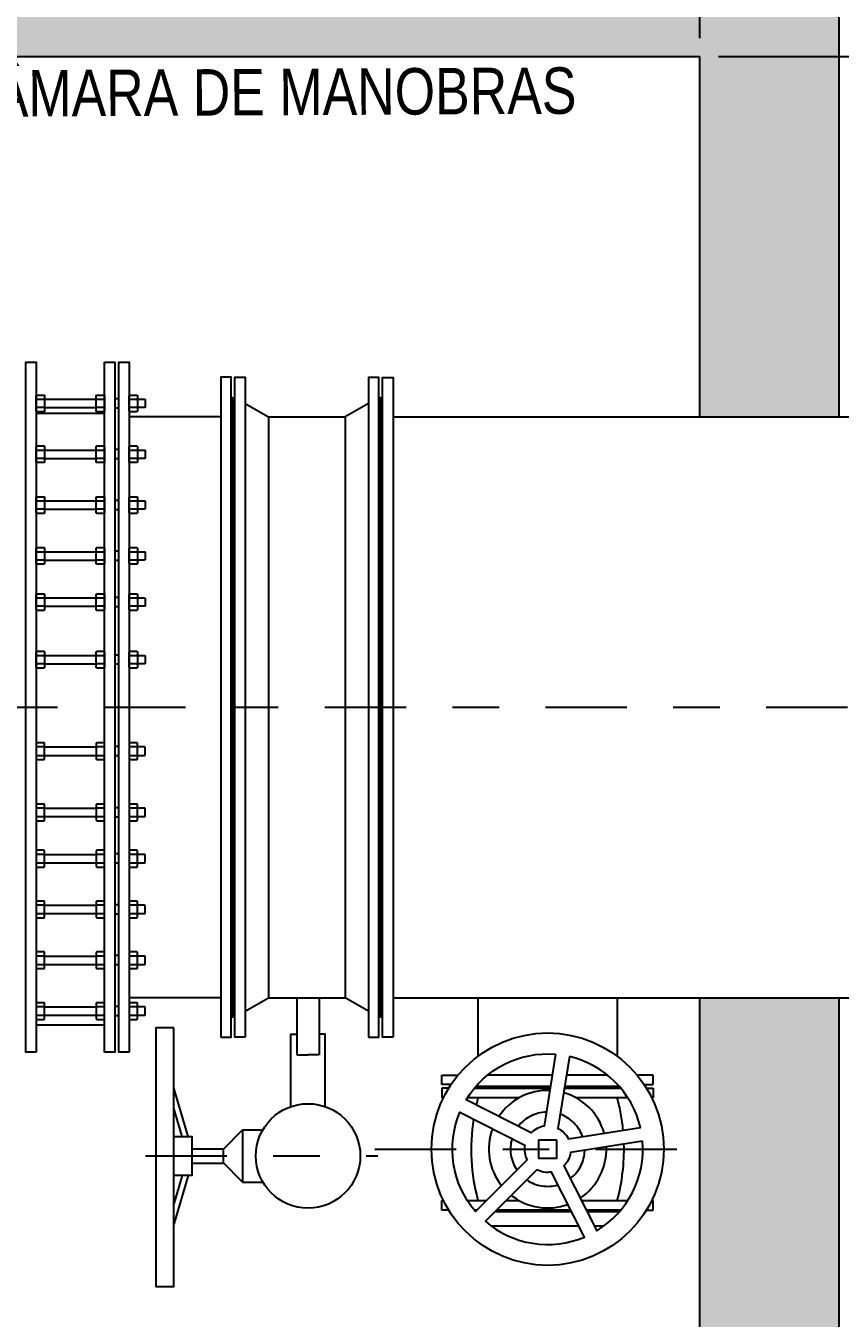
# Model space of a CAD drawing. Header units: feet. Extents: x 0 to 285175, y 0 to 9111378.
# Drawn here: x 285109.217 to 285110.969, y 9111372.315 to 9111375.096 of the extents above; entities that cross this region are included whole.
import ezdxf

# ---------------------------------------------------------------- set-up
doc = ezdxf.new("R2010")
doc.units = ezdxf.units.FT
doc.header["$MEASUREMENT"] = 0
doc.linetypes.add('DASHDOT', pattern=[1, 0.5, -0.25, 0, -0.25])
doc.linetypes.add('HIDDEN', pattern=[0.375, 0.25, -0.125])
doc.layers.get('0').update_dxf_attribs({"linetype": 'CONTINUOUS'})
doc.layers.get('DEFPOINTS').update_dxf_attribs({"linetype": 'CONTINUOUS'})
for name, color, linetype in [('01', 1, 'CONTINUOUS'), ('01PROJ', 1, 'HIDDEN'), ('02', 7, 'CONTINUOUS'), ('EIXO', 1, 'DASHDOT'), ('FLANGES', 7, 'CONTINUOUS'), ('H-SA-DIM', 1, 'CONTINUOUS'), ('H-SA-ESTRUTURA (CORTE)', 5, 'CONTINUOUS'), ('H-SA-HTC CONCRETO', 253, 'CONTINUOUS'), ('H-SA-TEXTO', 2, 'CONTINUOUS'), ('Top View-Ferro Fundido - JGS - K7(Esgoto)', 7, 'CONTINUOUS')]:
    doc.layers.add(name, color=color, linetype=linetype)
doc.styles.add('EGC_Arial_2.0mm', font='arial.ttf', dxfattribs={"width": 0.8, "height": 2})
doc.styles.get("Standard").update_dxf_attribs({"font": 'arial.ttf'})
doc.dimstyles.new('Copy of EGC_2.0mm', dxfattribs={"dimtxt": 0.1, "dimasz": 0.04, "dimexe": 0.04, "dimexo": 0.04, "dimgap": 0.04, "dimtad": 1, "dimzin": 1, "dimdsep": 46, "dimtxsty": 'Standard', "dimblk": 'ARCHTICK', "dimcen": 0, "dimclrd": 1, "dimclre": 1, "dimclrt": 2, "dimazin": 0, "dimtfac": 1, "dimtix": 1, "dimtmove": 1, "dimatfit": 3, "dimldrblk": 'NONE', "dimfxl": 0.002, "dimtolj": 1, "dimtzin": 0, "dimlwd": -1, "dimarcsym": 0})

# ---------------------------------------------------------------- blocks, each defined once
blk = doc.blocks.new('_ArchTick')
at = {"color": 0, "linetype": 'ByBlock', "const_width": 0.15}
blk.add_lwpolyline([(-0.5, -0.5), (0.5, 0.5)], dxfattribs=at)
blk = doc.blocks.new('*D1181')
at = {"layer": 'DEFPOINTS', "color": 0, "transparency": 16777216}
for p in [(285110.6676, 9111376.5607), (285108.6676, 9111375.0293), (285110.6676, 9111375.0292)]:
    blk.add_point(p, dxfattribs=at)
at = {"layer": 'H-SA-DIM', "color": 1, "lineweight": -2, "transparency": 16777216}
for p, q in [((285108.6676, 9111375.0693), (285108.6676, 9111376.6007)), ((285110.6676, 9111375.0692), (285110.6676, 9111376.6007))]:
    blk.add_line(p, q, dxfattribs=at)
at = {"layer": 'H-SA-DIM', "color": 1, "transparency": 16777216}
blk.add_line((285108.6676, 9111376.5607), (285110.6676, 9111376.5607), dxfattribs=at)
at = {"layer": 'H-SA-DIM', "color": 1, "transparency": 16777216, "xscale": 0.04, "yscale": 0.04, "zscale": 0.04, "rotation": 180}
blk.add_blockref('_ArchTick', (285108.6676, 9111376.5607), dxfattribs=at)
at = {"layer": 'H-SA-DIM', "color": 1, "transparency": 16777216, "xscale": 0.04, "yscale": 0.04, "zscale": 0.04}
blk.add_blockref('_ArchTick', (285110.6676, 9111376.5607), dxfattribs=at)
at = {"layer": 'H-SA-DIM', "color": 2, "transparency": 16777216, "insert": (285109.6676, 9111376.6518), "char_height": 0.1, "attachment_point": 5}
blk.add_mtext('\\A1;2.00', dxfattribs=at)
blk = doc.blocks.new('_None')
blk = doc.blocks.new('*D1182')
at = {"layer": 'DEFPOINTS', "color": 0, "transparency": 16777216}
for p in [(285110.6676, 9111375.0293), (285111.4806, 9111373.6293), (285112.1152, 9111373.6293)]:
    blk.add_point(p, dxfattribs=at)
at = {"layer": 'H-SA-DIM', "color": 1, "lineweight": -2, "transparency": 16777216}
for p, q in [((285110.7076, 9111375.0293), (285112.1552, 9111375.0293)), ((285111.5206, 9111373.6293), (285112.1552, 9111373.6293))]:
    blk.add_line(p, q, dxfattribs=at)
at = {"layer": 'H-SA-DIM', "color": 1, "transparency": 16777216}
blk.add_line((285112.1152, 9111375.0293), (285112.1152, 9111373.6293), dxfattribs=at)
at = {"layer": 'H-SA-DIM', "color": 1, "transparency": 16777216, "xscale": 0.04, "yscale": 0.04, "zscale": 0.04}
for p, rotation in [((285112.1152, 9111375.0293), 90), ((285112.1152, 9111373.6293), 270)]:
    blk.add_blockref('_ArchTick', p, dxfattribs=dict(at, rotation=rotation))
at = {"layer": 'H-SA-DIM', "color": 2, "transparency": 16777216, "insert": (285112.0241, 9111374.4543), "char_height": 0.1, "attachment_point": 5, "rotation": 90}
blk.add_mtext('\\A1;1.40', dxfattribs=at)
blk = doc.blocks.new('*D1204')
at = {"layer": 'DEFPOINTS', "color": 0, "transparency": 16777216}
for p in [(285110.6676, 9111375.0294), (285110.6676, 9111366.0294), (285112.4244, 9111366.0294)]:
    blk.add_point(p, dxfattribs=at)
at = {"layer": 'H-SA-DIM', "color": 1, "lineweight": -2, "transparency": 16777216}
for p, q in [((285110.7076, 9111375.0294), (285112.4644, 9111375.0294)), ((285110.7076, 9111366.0294), (285112.4644, 9111366.0294))]:
    blk.add_line(p, q, dxfattribs=at)
at = {"layer": 'H-SA-DIM', "color": 1, "transparency": 16777216}
blk.add_line((285112.4244, 9111375.0294), (285112.4244, 9111366.0294), dxfattribs=at)
at = {"layer": 'H-SA-DIM', "color": 1, "transparency": 16777216, "xscale": 0.04, "yscale": 0.04, "zscale": 0.04}
for p, rotation in [((285112.4244, 9111375.0294), 90), ((285112.4244, 9111366.0294), 270)]:
    blk.add_blockref('_ArchTick', p, dxfattribs=dict(at, rotation=rotation))
at = {"layer": 'H-SA-DIM', "color": 2, "transparency": 16777216, "insert": (285112.3333, 9111370.7591), "char_height": 0.1, "attachment_point": 5, "rotation": 90}
blk.add_mtext('\\A1;9.00', dxfattribs=at)
blk = doc.blocks.new('*D1212')
at = {"layer": 'DEFPOINTS', "color": 0, "transparency": 16777216}
for p in [(285113.4525, 9111376.5607), (285110.6676, 9111375.0294), (285113.4525, 9111374.514)]:
    blk.add_point(p, dxfattribs=at)
at = {"layer": 'H-SA-DIM', "color": 1, "lineweight": -2, "transparency": 16777216}
for p, q in [((285110.6676, 9111375.0694), (285110.6676, 9111376.6007)), ((285113.4525, 9111374.554), (285113.4525, 9111376.6007))]:
    blk.add_line(p, q, dxfattribs=at)
at = {"layer": 'H-SA-DIM', "color": 1, "transparency": 16777216}
blk.add_line((285110.6676, 9111376.5607), (285113.4525, 9111376.5607), dxfattribs=at)
at = {"layer": 'H-SA-DIM', "color": 1, "transparency": 16777216, "xscale": 0.04, "yscale": 0.04, "zscale": 0.04, "rotation": 180}
blk.add_blockref('_ArchTick', (285110.6676, 9111376.5607), dxfattribs=at)
at = {"layer": 'H-SA-DIM', "color": 1, "transparency": 16777216, "xscale": 0.04, "yscale": 0.04, "zscale": 0.04}
blk.add_blockref('_ArchTick', (285113.4525, 9111376.5607), dxfattribs=at)
at = {"layer": 'H-SA-DIM', "color": 2, "transparency": 16777216, "insert": (285112.0601, 9111376.6518), "char_height": 0.1, "attachment_point": 5}
blk.add_mtext('\\A1;2.80', dxfattribs=at)

msp = doc.modelspace()

# ---------------------------------------------------------------- hatches: boundary and pattern name
at = {"layer": 'H-SA-HTC CONCRETO'}
h = msp.add_hatch(color=256, dxfattribs=at)
h.dxf.hatch_style = 1
h.paths.add_polyline_path([(285110.9676, 9111375.2177), (285110.9676, 9111375.3293), (285108.3676, 9111375.3293), (285108.3676, 9111374.2542), (285108.6676, 9111374.2542), (285108.6676, 9111375.0293), (285110.6676, 9111375.0293), (285110.6676, 9111374.891)])
h.paths.add_polyline_path([(285108.6676, 9111373.0042), (285108.3676, 9111373.0042), (285108.3676, 9111371.1542), (285108.6676, 9111371.1542)])
h.paths.add_polyline_path([(285110.9676, 9111373.0042), (285110.6676, 9111373.0042), (285110.6676, 9111371.1542), (285110.9676, 9111371.1542)])
h.paths.add_polyline_path([(285110.9676, 9111375.2177), (285110.6676, 9111374.891), (285110.6676, 9111374.2542), (285110.9676, 9111374.2542)], flags=17)
h.paths.add_polyline_path([(285110.9676, 9111369.9042), (285110.6676, 9111369.9042), (285110.6676, 9111368.2292), (285110.9676, 9111368.2292)])
h.paths.add_polyline_path([(285108.6676, 9111369.9042), (285108.3676, 9111369.9042), (285108.3676, 9111368.2292), (285108.6676, 9111368.2292)])
h.paths.add_polyline_path([(285110.9676, 9111367.3292), (285110.6676, 9111367.3292), (285110.6676, 9111366.0294), (285109.2153, 9111366.0294), (285108.9154, 9111366.0294), (285108.9153, 9111365.7294), (285110.9676, 9111365.7294)])
h.paths.add_polyline_path([(285108.6676, 9111367.3292), (285108.3676, 9111367.3292), (285108.3676, 9111365.7294), (285108.9153, 9111365.7294), (285108.9154, 9111366.0294), (285108.9153, 9111366.0294), (285108.6676, 9111366.0294)])
edge = h.paths.add_edge_path()
edge.add_line((285096.5676, 9111368.8792), (285096.5676, 9111369.0792))
edge.add_line((285096.5676, 9111369.0792), (285095.1576, 9111369.0792))
edge.add_line((285095.1576, 9111369.0792), (285095.1576, 9111369.2292))
edge.add_line((285095.1576, 9111369.2292), (285094.9176, 9111369.2292))
edge.add_arc((285094.9176, 9111369.0792), 0.15, 90, 180)
edge.add_line((285094.7676, 9111369.0792), (285094.7676, 9111368.8792))
edge.add_arc((285094.9176, 9111368.8792), 0.15, 180, 270)
edge.add_line((285094.9176, 9111368.7292), (285095.1576, 9111368.7292))
edge.add_line((285095.1576, 9111368.7292), (285095.1576, 9111368.8792))
edge.add_line((285095.1576, 9111368.8792), (285096.5676, 9111368.8792))
h.paths.add_polyline_path([(285096.5676, 9111369.0792), (285096.5676, 9111368.8792), (285096.7676, 9111368.8792), (285096.7676, 9111368.6792), (285097.0676, 9111368.6792), (285097.0676, 9111369.2792), (285096.7676, 9111369.2792), (285096.7676, 9111369.0792)])
h.paths.add_polyline_path([(285096.5676, 9111371.8292), (285095.1576, 9111371.8292)], flags=0)
h.paths.add_polyline_path([(285096.5676, 9111372.1792), (285096.5676, 9111371.9792), (285096.7676, 9111371.9792), (285096.7676, 9111371.7792), (285097.0676, 9111371.7792), (285097.0676, 9111372.3792), (285096.7676, 9111372.3792), (285096.7676, 9111372.1792)])
h.paths.add_polyline_path([(285096.5676, 9111375.3292), (285096.5676, 9111375.0792), (285096.7676, 9111375.0792), (285096.7676, 9111374.8792), (285097.0676, 9111374.8792), (285097.0676, 9111375.3292)])
h.paths.add_polyline_path([(285096.2576, 9111372.1792), (285096.2576, 9111372.3292), (285095.1576, 9111372.3292), (285095.1576, 9111372.1792)])
h.paths.add_polyline_path([(285096.4576, 9111372.3292), (285096.4576, 9111372.1792), (285096.5676, 9111372.1792), (285096.5676, 9111372.3292)])
edge = h.paths.add_edge_path()
edge.add_line((285096.2576, 9111371.8292), (285096.2576, 9111371.9792))
edge.add_line((285096.2576, 9111371.9792), (285096.4576, 9111371.9792))
edge.add_line((285096.4576, 9111371.9792), (285096.4576, 9111371.8292))
edge.add_line((285096.4576, 9111371.8292), (285096.5676, 9111371.8292))
edge.add_line((285096.5676, 9111371.8292), (285096.5676, 9111372.1792))
edge.add_line((285096.5676, 9111372.1792), (285095.1576, 9111372.1792))
edge.add_line((285095.1576, 9111372.1792), (285095.1576, 9111372.3292))
edge.add_line((285095.1576, 9111372.3292), (285094.9176, 9111372.3292))
edge.add_arc((285094.9176, 9111372.1792), 0.15, 90, 180)
edge.add_line((285094.7676, 9111372.1792), (285094.7676, 9111371.9792))
edge.add_arc((285094.9176, 9111371.9792), 0.15, 180, 270)
edge.add_line((285094.9176, 9111371.8292), (285096.2576, 9111371.8292))
h.paths.add_polyline_path([(285096.4576, 9111368.8792), (285096.4576, 9111368.7292), (285096.5676, 9111368.7292), (285096.5676, 9111368.8792)])
h.paths.add_polyline_path([(285096.2576, 9111368.7292), (285096.2576, 9111368.8792), (285095.1576, 9111368.8792), (285095.1576, 9111368.7292)])
h.paths.add_polyline_path([(285096.4576, 9111369.2292), (285096.4576, 9111369.0792), (285096.5676, 9111369.0792), (285096.5676, 9111369.2292)])
h.paths.add_polyline_path([(285096.2576, 9111369.0792), (285096.2576, 9111369.2292), (285095.1576, 9111369.2292), (285095.1576, 9111369.0792)])
h.paths.add_polyline_path([(285096.2576, 9111366.6792), (285096.2576, 9111366.8292), (285095.1576, 9111366.8292), (285095.1576, 9111366.6792)])
h.paths.add_polyline_path([(285096.4576, 9111366.8292), (285096.4576, 9111366.6792), (285096.5536, 9111366.6792), (285096.5536, 9111366.8292)])
h.paths.add_polyline_path([(285096.4576, 9111375.0792), (285096.4576, 9111374.9292), (285096.5676, 9111374.9292), (285096.5676, 9111375.0792)])
h.paths.add_polyline_path([(285096.2576, 9111374.9292), (285096.2576, 9111375.0792), (285095.1576, 9111375.0792), (285095.1576, 9111374.9292)])

# ---------------------------------------------------------------- linework, layer by layer
at = {"layer": '01', "color": 1}
for p, q in [((285109.5664, 9111372.7053), (285109.5354, 9111372.8105)), ((285109.5535, 9111372.7053), (285109.5354, 9111372.7666)), ((285109.6834, 9111372.7198), (285109.6412, 9111372.6777)), ((285109.6834, 9111372.7198), (285109.6834, 9111372.6073)), ((285109.6412, 9111372.6777), (285109.6412, 9111372.6495)), ((285109.6834, 9111372.6073), (285109.6412, 9111372.6495)), ((285109.5664, 9111372.6219), (285109.5354, 9111372.5167)), ((285109.5535, 9111372.6219), (285109.5354, 9111372.5605)), ((285110.2181, 9111372.5132), (285110.407, 9111372.5132)), ((285110.4407, 9111372.5132), (285110.4615, 9111372.5132))]:
    msp.add_line(p, q, dxfattribs=at)
at = {"layer": '01', "color": 1, "ltscale": 2.5}
for p, q in [((285109.6834, 9111372.7198), (285109.7266, 9111372.7198)), ((285109.5737, 9111372.6791), (285109.6412, 9111372.6791)), ((285109.5737, 9111372.6481), (285109.6412, 9111372.6481)), ((285109.6834, 9111372.6073), (285109.7266, 9111372.6073))]:
    msp.add_line(p, q, dxfattribs=at)
at = {"layer": '01', "color": 1}
for points in [[(285109.7872, 9111372.7699), (285109.7872, 9111372.926), (285109.7997, 9111372.926)], [(285109.8609, 9111372.7699), (285109.8609, 9111372.926), (285109.8484, 9111372.926)], [(285109.5354, 9111372.7053), (285109.5737, 9111372.7053), (285109.5737, 9111372.6219), (285109.5354, 9111372.6219)]]:
    msp.add_lwpolyline(points, dxfattribs=at)
at = {"layer": '01PROJ', "color": 1, "ltscale": 25}
for p, q in [((285110.6676, 9111374.2542), (285110.9676, 9111374.2542)), ((285110.6676, 9111373.0042), (285110.9676, 9111373.0042))]:
    msp.add_line(p, q, dxfattribs=at)
at = {"layer": '02', "color": 2, "linetype": 'Continuous'}
for points in [[(285110.357, 9111372.8825), (285110.3324, 9111372.7276, 0.16324), (285110.3041, 9111372.7132), (285110.1644, 9111372.7844, -0.284894)], [(285110.3866, 9111372.8778), (285110.3621, 9111372.7229, -0.16324), (285110.3846, 9111372.7005), (285110.5394, 9111372.725, 0.284894)], [(285110.5441, 9111372.6954), (285110.3893, 9111372.6708, -0.16324), (285110.3748, 9111372.6425), (285110.446, 9111372.5028, 0.284894)], [(285110.3167, 9111372.6338), (285110.2058, 9111372.523, 0.284894), (285110.4193, 9111372.4892), (285110.3481, 9111372.6289, -0.16324)]]:
    msp.add_lwpolyline(points, format="xyb", close=True, dxfattribs=at)
at = {"layer": '02', "color": 2, "linetype": 'Continuous', "ltscale": 0.2}
msp.add_lwpolyline([(285110.2955, 9111372.6551), (285110.1846, 9111372.5442, -0.284894), (285110.1508, 9111372.7576), (285110.2905, 9111372.6865, 0.16324)], format="xyb", close=True, dxfattribs=at)
msp.add_lwpolyline([(285110.3593, 9111372.6977), (285110.3203, 9111372.6977), (285110.3203, 9111372.6587), (285110.3593, 9111372.6587)], close=True, dxfattribs=at)
msp.add_circle((285110.3398, 9111372.6782), 0.25, dxfattribs=at)
at = {"layer": 'EIXO', "ltscale": 0.35}
msp.add_line((285100.3602, 9111373.6293), (285113.4568, 9111373.6293), dxfattribs=at)
at = {"layer": 'EIXO', "color": 1, "linetype": 'DASHDOT', "ltscale": 0.35}
for p, q in [((285110.3499, 9111372.8377), (285110.211, 9111372.8377)), ((285110.4686, 9111372.8377), (285110.3803, 9111372.8377)), ((285110.1821, 9111372.8092), (285110.3454, 9111372.8092)), ((285110.346, 9111372.8132), (285110.1855, 9111372.8132)), ((285110.3757, 9111372.8092), (285110.4975, 9111372.8092)), ((285110.4941, 9111372.8132), (285110.3764, 9111372.8132)), ((285110.2782, 9111372.7887), (285110.1671, 9111372.7887)), ((285110.5125, 9111372.7887), (285110.4014, 9111372.7887)), ((285109.4744, 9111372.6636), (285109.9741, 9111372.6636)), ((285109.9682, 9111372.6782), (285110.6971, 9111372.6782)), ((285110.1671, 9111372.5677), (285110.2081, 9111372.5677)), ((285110.2505, 9111372.5677), (285110.2782, 9111372.5677)), ((285110.4129, 9111372.5677), (285110.5125, 9111372.5677)), ((285110.1876, 9111372.5472), (285110.1821, 9111372.5472)), ((285110.3918, 9111372.5432), (285110.226, 9111372.5432)), ((285110.3897, 9111372.5472), (285110.23, 9111372.5472)), ((285110.4975, 9111372.5472), (285110.4234, 9111372.5472)), ((285110.4941, 9111372.5432), (285110.4254, 9111372.5432))]:
    msp.add_line(p, q, dxfattribs=at)
at = {"layer": 'EIXO', "color": 1, "linetype": 'DASHDOT'}
for points in [[(285110.132, 9111372.8172), (285110.1123, 9111372.8172), (285110.1123, 9111372.8377), (285110.1473, 9111372.8377)], [(285110.5476, 9111372.8172), (285110.5673, 9111372.8172), (285110.5673, 9111372.8377), (285110.5323, 9111372.8377)], [(285110.1269, 9111372.8092), (285110.1123, 9111372.8092), (285110.1123, 9111372.7887), (285110.1155, 9111372.7887)], [(285110.5527, 9111372.8092), (285110.5673, 9111372.8092), (285110.5673, 9111372.7887), (285110.5641, 9111372.7887)], [(285110.1269, 9111372.5472), (285110.1123, 9111372.5472), (285110.1123, 9111372.5677), (285110.1155, 9111372.5677)], [(285110.5527, 9111372.5472), (285110.5673, 9111372.5472), (285110.5673, 9111372.5677), (285110.5641, 9111372.5677)]]:
    msp.add_lwpolyline(points, dxfattribs=at)
for centre, radius, start, end in [((285110.3398, 9111372.6782), 0.1265, 87.81, 146.19), ((285110.3398, 9111372.6782), 0.1265, 15.81, 74.19), ((285110.6022, 9111372.6782), 0.4269, 165, 167.1158), ((285110.0774, 9111372.6782), 0.4269, 5.5023, 15), ((285110.6022, 9111372.6782), 0.4269, 171.3096, 195), ((285110.3398, 9111372.6782), 0.08, 91.8069, 142.1931), ((285110.3398, 9111372.6782), 0.08, 19.8069, 70.1931), ((285110.3398, 9111372.6782), 0.1265, 159.81, 218.19), ((285110.3398, 9111372.6782), 0.08, 163.8069, 214.1931), ((285110.0774, 9111372.6782), 0.4269, 345, 1.4566), ((285110.3398, 9111372.6782), 0.08, 307.8069, 358.1931), ((285110.3398, 9111372.6782), 0.1265, 303.81, 2.19), ((285110.3398, 9111372.6782), 0.08, 235.8069, 286.1931), ((285110.3398, 9111372.6782), 0.1265, 231.81, 290.19)]:
    msp.add_arc(centre, radius, start, end, dxfattribs=at)
at = {"layer": 'FLANGES', "color": 2}
msp.add_lwpolyline([(285109.5354, 9111372.9396), (285109.4965, 9111372.9396), (285109.4965, 9111372.3828), (285109.5354, 9111372.3828)], close=True, dxfattribs=at)
msp.add_circle((285109.8241, 9111372.6636), 0.1125, dxfattribs=at)
at = {"layer": 'H-SA-ESTRUTURA (CORTE)'}
for p, q in [((285110.9676, 9111374.2542), (285110.9676, 9111375.3292)), ((285108.6676, 9111375.0293), (285110.6676, 9111375.0293)), ((285110.6676, 9111374.2542), (285110.6676, 9111375.0293)), ((285110.6676, 9111371.1542), (285110.6676, 9111373.0042)), ((285110.9676, 9111371.1542), (285110.9676, 9111373.0042))]:
    msp.add_line(p, q, dxfattribs=at)
at = {"layer": 'Top View-Ferro Fundido - JGS - K7(Esgoto)', "color": 1, "linetype": 'ByBlock', "lineweight": -2}
for p, q in [((285109.2409, 9111374.292), (285109.2553, 9111374.292)), ((285109.2553, 9111374.274), (285109.2409, 9111374.274)), ((285109.2571, 9111374.292), (285109.3681, 9111374.292)), ((285109.2571, 9111374.274), (285109.3681, 9111374.274)), ((285109.3699, 9111374.292), (285109.3843, 9111374.292)), ((285109.3843, 9111374.274), (285109.3699, 9111374.274)), ((285109.4166, 9111374.293), (285109.4086, 9111374.293)), ((285109.4166, 9111374.273), (285109.4086, 9111374.273)), ((285109.4409, 9111374.292), (285109.4553, 9111374.292)), ((285109.4553, 9111374.274), (285109.4409, 9111374.274)), ((285109.6891, 9111374.2831), (285109.7391, 9111374.2542)), ((285109.9541, 9111374.2831), (285109.9041, 9111374.2542)), ((285109.2391, 9111374.2624), (285109.3861, 9111374.2624)), ((285109.6361, 9111374.2542), (285109.4391, 9111374.2542)), ((285109.7391, 9111374.2542), (285109.7391, 9111373.0042)), ((285109.7391, 9111374.2542), (285109.9041, 9111374.2542)), ((285109.9041, 9111374.2542), (285109.9041, 9111373.0042)), ((285110.0071, 9111374.2542), (285110.6676, 9111374.2542)), ((285110.9676, 9111374.2542), (285111.4806, 9111374.2542)), ((285109.2409, 9111374.1827), (285109.2553, 9111374.1827)), ((285109.2553, 9111374.1647), (285109.2409, 9111374.1647)), ((285109.2571, 9111374.1827), (285109.3681, 9111374.1827)), ((285109.2571, 9111374.1647), (285109.3681, 9111374.1647)), ((285109.3699, 9111374.1827), (285109.3843, 9111374.1827)), ((285109.3843, 9111374.1647), (285109.3699, 9111374.1647)), ((285109.4166, 9111374.1837), (285109.4086, 9111374.1837)), ((285109.4166, 9111374.1637), (285109.4086, 9111374.1637)), ((285109.4409, 9111374.1827), (285109.4553, 9111374.1827)), ((285109.4553, 9111374.1647), (285109.4409, 9111374.1647)), ((285109.2409, 9111374.0733), (285109.2553, 9111374.0733)), ((285109.2553, 9111374.0553), (285109.2409, 9111374.0553)), ((285109.2571, 9111374.0733), (285109.3681, 9111374.0733)), ((285109.2571, 9111374.0553), (285109.3681, 9111374.0553)), ((285109.3699, 9111374.0733), (285109.3843, 9111374.0733)), ((285109.3843, 9111374.0553), (285109.3699, 9111374.0553)), ((285109.4166, 9111374.0743), (285109.4086, 9111374.0743)), ((285109.4166, 9111374.0543), (285109.4086, 9111374.0543)), ((285109.4409, 9111374.0733), (285109.4553, 9111374.0733)), ((285109.4553, 9111374.0553), (285109.4409, 9111374.0553)), ((285109.2409, 9111373.964), (285109.2553, 9111373.964)), ((285109.2553, 9111373.946), (285109.2409, 9111373.946)), ((285109.2571, 9111373.964), (285109.3681, 9111373.964)), ((285109.2571, 9111373.946), (285109.3681, 9111373.946)), ((285109.3699, 9111373.964), (285109.3843, 9111373.964)), ((285109.3843, 9111373.946), (285109.3699, 9111373.946)), ((285109.4166, 9111373.965), (285109.4086, 9111373.965)), ((285109.4166, 9111373.945), (285109.4086, 9111373.945)), ((285109.4409, 9111373.964), (285109.4553, 9111373.964)), ((285109.4553, 9111373.946), (285109.4409, 9111373.946)), ((285109.2409, 9111373.8644), (285109.2553, 9111373.8644)), ((285109.2571, 9111373.8644), (285109.3681, 9111373.8644)), ((285109.3699, 9111373.8644), (285109.3843, 9111373.8644)), ((285109.4166, 9111373.8654), (285109.4086, 9111373.8654)), ((285109.4409, 9111373.8644), (285109.4553, 9111373.8644)), ((285109.2553, 9111373.8464), (285109.2409, 9111373.8464)), ((285109.2571, 9111373.8464), (285109.3681, 9111373.8464)), ((285109.3843, 9111373.8464), (285109.3699, 9111373.8464)), ((285109.4166, 9111373.8454), (285109.4086, 9111373.8454)), ((285109.4553, 9111373.8464), (285109.4409, 9111373.8464)), ((285109.2409, 9111373.7406), (285109.2553, 9111373.7406)), ((285109.2553, 9111373.7226), (285109.2409, 9111373.7226)), ((285109.2571, 9111373.7406), (285109.3681, 9111373.7406)), ((285109.2571, 9111373.7226), (285109.3681, 9111373.7226)), ((285109.3699, 9111373.7406), (285109.3843, 9111373.7406)), ((285109.3843, 9111373.7226), (285109.3699, 9111373.7226)), ((285109.4166, 9111373.7416), (285109.4086, 9111373.7416)), ((285109.4166, 9111373.7216), (285109.4086, 9111373.7216)), ((285109.4409, 9111373.7406), (285109.4553, 9111373.7406)), ((285109.4553, 9111373.7226), (285109.4409, 9111373.7226)), ((285109.2553, 9111373.5437), (285109.2409, 9111373.5437)), ((285109.2409, 9111373.5257), (285109.2553, 9111373.5257)), ((285109.2571, 9111373.5437), (285109.3681, 9111373.5437)), ((285109.2571, 9111373.5257), (285109.3681, 9111373.5257)), ((285109.3843, 9111373.5437), (285109.3699, 9111373.5437)), ((285109.3699, 9111373.5257), (285109.3843, 9111373.5257)), ((285109.4166, 9111373.5447), (285109.4086, 9111373.5447)), ((285109.4166, 9111373.5247), (285109.4086, 9111373.5247)), ((285109.4553, 9111373.5437), (285109.4409, 9111373.5437)), ((285109.4409, 9111373.5257), (285109.4553, 9111373.5257)), ((285109.2553, 9111373.4119), (285109.2409, 9111373.4119)), ((285109.2571, 9111373.4119), (285109.3681, 9111373.4119)), ((285109.3843, 9111373.4119), (285109.3699, 9111373.4119)), ((285109.4166, 9111373.4129), (285109.4086, 9111373.4129)), ((285109.4553, 9111373.4119), (285109.4409, 9111373.4119)), ((285109.2409, 9111373.3939), (285109.2553, 9111373.3939)), ((285109.2571, 9111373.3939), (285109.3681, 9111373.3939)), ((285109.3699, 9111373.3939), (285109.3843, 9111373.3939)), ((285109.4166, 9111373.3929), (285109.4086, 9111373.3929)), ((285109.4409, 9111373.3939), (285109.4553, 9111373.3939)), ((285109.2553, 9111373.3124), (285109.2409, 9111373.3124)), ((285109.2571, 9111373.3124), (285109.3681, 9111373.3124)), ((285109.3843, 9111373.3124), (285109.3699, 9111373.3124)), ((285109.4166, 9111373.3134), (285109.4086, 9111373.3134)), ((285109.4553, 9111373.3124), (285109.4409, 9111373.3124)), ((285109.2409, 9111373.2944), (285109.2553, 9111373.2944)), ((285109.2571, 9111373.2944), (285109.3681, 9111373.2944)), ((285109.3699, 9111373.2944), (285109.3843, 9111373.2944)), ((285109.4166, 9111373.2934), (285109.4086, 9111373.2934)), ((285109.4409, 9111373.2944), (285109.4553, 9111373.2944)), ((285109.2553, 9111373.203), (285109.2409, 9111373.203)), ((285109.2571, 9111373.203), (285109.3681, 9111373.203)), ((285109.3843, 9111373.203), (285109.3699, 9111373.203)), ((285109.4166, 9111373.204), (285109.4086, 9111373.204)), ((285109.4553, 9111373.203), (285109.4409, 9111373.203)), ((285109.2409, 9111373.185), (285109.2553, 9111373.185)), ((285109.2571, 9111373.185), (285109.3681, 9111373.185)), ((285109.3699, 9111373.185), (285109.3843, 9111373.185)), ((285109.4166, 9111373.184), (285109.4086, 9111373.184)), ((285109.4409, 9111373.185), (285109.4553, 9111373.185)), ((285109.2553, 9111373.0937), (285109.2409, 9111373.0937)), ((285109.2571, 9111373.0937), (285109.3681, 9111373.0937)), ((285109.3843, 9111373.0937), (285109.3699, 9111373.0937)), ((285109.4166, 9111373.0947), (285109.4086, 9111373.0947)), ((285109.4553, 9111373.0937), (285109.4409, 9111373.0937)), ((285109.2409, 9111373.0757), (285109.2553, 9111373.0757)), ((285109.2571, 9111373.0757), (285109.3681, 9111373.0757)), ((285109.3699, 9111373.0757), (285109.3843, 9111373.0757)), ((285109.4166, 9111373.0747), (285109.4086, 9111373.0747)), ((285109.4409, 9111373.0757), (285109.4553, 9111373.0757)), ((285109.6361, 9111373.0042), (285109.4391, 9111373.0042)), ((285109.6891, 9111372.9753), (285109.7391, 9111373.0042)), ((285109.7391, 9111373.0042), (285109.9041, 9111373.0042)), ((285109.7997, 9111373.0042), (285109.7997, 9111372.8814)), ((285109.8484, 9111373.0042), (285109.8484, 9111372.8814)), ((285109.9541, 9111372.9753), (285109.9041, 9111373.0042)), ((285110.0071, 9111373.0042), (285110.6676, 9111373.0042)), ((285110.1898, 9111373.0042), (285110.1898, 9111372.8782)), ((285110.4898, 9111373.0042), (285110.4898, 9111372.8782)), ((285110.9676, 9111373.0042), (285111.4806, 9111373.0042)), ((285109.2553, 9111372.9844), (285109.2409, 9111372.9844)), ((285109.2409, 9111372.9664), (285109.2553, 9111372.9664)), ((285109.2571, 9111372.9844), (285109.3681, 9111372.9844)), ((285109.2571, 9111372.9664), (285109.3681, 9111372.9664)), ((285109.3843, 9111372.9844), (285109.3699, 9111372.9844)), ((285109.3699, 9111372.9664), (285109.3843, 9111372.9664)), ((285109.4166, 9111372.9854), (285109.4086, 9111372.9854)), ((285109.4166, 9111372.9654), (285109.4086, 9111372.9654)), ((285109.4553, 9111372.9844), (285109.4409, 9111372.9844)), ((285109.4409, 9111372.9664), (285109.4553, 9111372.9664)), ((285109.2391, 9111372.9459), (285109.3861, 9111372.9459)), ((285109.7997, 9111372.8814), (285109.8241, 9111372.8814)), ((285109.8484, 9111372.8814), (285109.8241, 9111372.8814))]:
    msp.add_line(p, q, dxfattribs=at)
for points in [[(285109.2391, 9111372.8866), (285109.2166, 9111372.8866), (285109.2166, 9111374.3718), (285109.2391, 9111374.3718)], [(285109.3861, 9111374.3718), (285109.4086, 9111374.3718), (285109.4086, 9111372.8866), (285109.3861, 9111372.8866)], [(285109.4391, 9111372.8866), (285109.4166, 9111372.8866), (285109.4166, 9111374.3718), (285109.4391, 9111374.3718)], [(285109.6361, 9111372.9192), (285109.6586, 9111372.9192), (285109.6586, 9111374.3392), (285109.6361, 9111374.3392)], [(285109.6891, 9111372.9192), (285109.6666, 9111372.9192), (285109.6666, 9111374.3392), (285109.6891, 9111374.3392)], [(285109.9541, 9111372.9191), (285109.9766, 9111372.9191), (285109.9766, 9111374.3391), (285109.9541, 9111374.3391)], [(285110.0071, 9111372.9191), (285109.9846, 9111372.9191), (285109.9846, 9111374.3391), (285110.0071, 9111374.3391)]]:
    msp.add_lwpolyline(points, close=True, dxfattribs=at)
for points in [[(285109.2571, 9111374.2668, -0.414214), (285109.2553, 9111374.265), (285109.2409, 9111374.265, -0.414214), (285109.2391, 9111374.2668), (285109.2391, 9111374.2992, -0.414214), (285109.2409, 9111374.301), (285109.2553, 9111374.301, -0.414214), (285109.2571, 9111374.2992)], [(285109.3861, 9111374.2668, -0.414214), (285109.3843, 9111374.265), (285109.3699, 9111374.265, -0.414214), (285109.3681, 9111374.2668), (285109.3681, 9111374.2992, -0.414214), (285109.3699, 9111374.301), (285109.3843, 9111374.301, -0.414214), (285109.3861, 9111374.2992)], [(285109.4391, 9111374.2992, -0.414214), (285109.4409, 9111374.301), (285109.4553, 9111374.301, -0.414214), (285109.4571, 9111374.2992), (285109.4571, 9111374.2668, -0.414214), (285109.4553, 9111374.265), (285109.4409, 9111374.265, -0.414214), (285109.4391, 9111374.2668)], [(285109.2571, 9111374.1575, -0.414214), (285109.2553, 9111374.1557), (285109.2409, 9111374.1557, -0.414214), (285109.2391, 9111374.1575), (285109.2391, 9111374.1899, -0.414214), (285109.2409, 9111374.1917), (285109.2553, 9111374.1917, -0.414214), (285109.2571, 9111374.1899)], [(285109.3861, 9111374.1575, -0.414214), (285109.3843, 9111374.1557), (285109.3699, 9111374.1557, -0.414214), (285109.3681, 9111374.1575), (285109.3681, 9111374.1899, -0.414214), (285109.3699, 9111374.1917), (285109.3843, 9111374.1917, -0.414214), (285109.3861, 9111374.1899)], [(285109.4391, 9111374.1899, -0.414214), (285109.4409, 9111374.1917), (285109.4553, 9111374.1917, -0.414214), (285109.4571, 9111374.1899), (285109.4571, 9111374.1575, -0.414214), (285109.4553, 9111374.1557), (285109.4409, 9111374.1557, -0.414214), (285109.4391, 9111374.1575)], [(285109.2571, 9111374.0481, -0.414214), (285109.2553, 9111374.0463), (285109.2409, 9111374.0463, -0.414214), (285109.2391, 9111374.0481), (285109.2391, 9111374.0805, -0.414214), (285109.2409, 9111374.0823), (285109.2553, 9111374.0823, -0.414214), (285109.2571, 9111374.0805)], [(285109.3861, 9111374.0481, -0.414214), (285109.3843, 9111374.0463), (285109.3699, 9111374.0463, -0.414214), (285109.3681, 9111374.0481), (285109.3681, 9111374.0805, -0.414214), (285109.3699, 9111374.0823), (285109.3843, 9111374.0823, -0.414214), (285109.3861, 9111374.0805)], [(285109.4391, 9111374.0805, -0.414214), (285109.4409, 9111374.0823), (285109.4553, 9111374.0823, -0.414214), (285109.4571, 9111374.0805), (285109.4571, 9111374.0481, -0.414214), (285109.4553, 9111374.0463), (285109.4409, 9111374.0463, -0.414214), (285109.4391, 9111374.0481)], [(285109.2571, 9111373.9388, -0.414214), (285109.2553, 9111373.937), (285109.2409, 9111373.937, -0.414214), (285109.2391, 9111373.9388), (285109.2391, 9111373.9712, -0.414214), (285109.2409, 9111373.973), (285109.2553, 9111373.973, -0.414214), (285109.2571, 9111373.9712)], [(285109.3861, 9111373.9388, -0.414214), (285109.3843, 9111373.937), (285109.3699, 9111373.937, -0.414214), (285109.3681, 9111373.9388), (285109.3681, 9111373.9712, -0.414214), (285109.3699, 9111373.973), (285109.3843, 9111373.973, -0.414214), (285109.3861, 9111373.9712)], [(285109.4391, 9111373.9712, -0.414214), (285109.4409, 9111373.973), (285109.4553, 9111373.973, -0.414214), (285109.4571, 9111373.9712), (285109.4571, 9111373.9388, -0.414214), (285109.4553, 9111373.937), (285109.4409, 9111373.937, -0.414214), (285109.4391, 9111373.9388)], [(285109.2571, 9111373.8392, -0.414214), (285109.2553, 9111373.8374), (285109.2409, 9111373.8374, -0.414214), (285109.2391, 9111373.8392), (285109.2391, 9111373.8716, -0.414214), (285109.2409, 9111373.8734), (285109.2553, 9111373.8734, -0.414214), (285109.2571, 9111373.8716)], [(285109.3861, 9111373.8392, -0.414214), (285109.3843, 9111373.8374), (285109.3699, 9111373.8374, -0.414214), (285109.3681, 9111373.8392), (285109.3681, 9111373.8716, -0.414214), (285109.3699, 9111373.8734), (285109.3843, 9111373.8734, -0.414214), (285109.3861, 9111373.8716)], [(285109.4391, 9111373.8716, -0.414214), (285109.4409, 9111373.8734), (285109.4553, 9111373.8734, -0.414214), (285109.4571, 9111373.8716), (285109.4571, 9111373.8392, -0.414214), (285109.4553, 9111373.8374), (285109.4409, 9111373.8374, -0.414214), (285109.4391, 9111373.8392)], [(285109.2571, 9111373.7154, -0.414214), (285109.2553, 9111373.7136), (285109.2409, 9111373.7136, -0.414214), (285109.2391, 9111373.7154), (285109.2391, 9111373.7478, -0.414214), (285109.2409, 9111373.7496), (285109.2553, 9111373.7496, -0.414214), (285109.2571, 9111373.7478)], [(285109.3861, 9111373.7154, -0.414214), (285109.3843, 9111373.7136), (285109.3699, 9111373.7136, -0.414214), (285109.3681, 9111373.7154), (285109.3681, 9111373.7478, -0.414214), (285109.3699, 9111373.7496), (285109.3843, 9111373.7496, -0.414214), (285109.3861, 9111373.7478)], [(285109.4391, 9111373.7478, -0.414214), (285109.4409, 9111373.7496), (285109.4553, 9111373.7496, -0.414214), (285109.4571, 9111373.7478), (285109.4571, 9111373.7154, -0.414214), (285109.4553, 9111373.7136), (285109.4409, 9111373.7136, -0.414214), (285109.4391, 9111373.7154)], [(285109.2571, 9111373.5509, 0.414214), (285109.2553, 9111373.5527), (285109.2409, 9111373.5527, 0.414214), (285109.2391, 9111373.5509), (285109.2391, 9111373.5185, 0.414214), (285109.2409, 9111373.5167), (285109.2553, 9111373.5167, 0.414214), (285109.2571, 9111373.5185)], [(285109.3861, 9111373.5509, 0.414214), (285109.3843, 9111373.5527), (285109.3699, 9111373.5527, 0.414214), (285109.3681, 9111373.5509), (285109.3681, 9111373.5185, 0.414214), (285109.3699, 9111373.5167), (285109.3843, 9111373.5167, 0.414214), (285109.3861, 9111373.5185)], [(285109.4391, 9111373.5185, 0.414214), (285109.4409, 9111373.5167), (285109.4553, 9111373.5167, 0.414214), (285109.4571, 9111373.5185), (285109.4571, 9111373.5509, 0.414214), (285109.4553, 9111373.5527), (285109.4409, 9111373.5527, 0.414214), (285109.4391, 9111373.5509)], [(285109.2571, 9111373.4191, 0.414214), (285109.2553, 9111373.4209), (285109.2409, 9111373.4209, 0.414214), (285109.2391, 9111373.4191), (285109.2391, 9111373.3867, 0.414214), (285109.2409, 9111373.3849), (285109.2553, 9111373.3849, 0.414214), (285109.2571, 9111373.3867)], [(285109.3861, 9111373.4191, 0.414214), (285109.3843, 9111373.4209), (285109.3699, 9111373.4209, 0.414214), (285109.3681, 9111373.4191), (285109.3681, 9111373.3867, 0.414214), (285109.3699, 9111373.3849), (285109.3843, 9111373.3849, 0.414214), (285109.3861, 9111373.3867)], [(285109.4391, 9111373.3867, 0.414214), (285109.4409, 9111373.3849), (285109.4553, 9111373.3849, 0.414214), (285109.4571, 9111373.3867), (285109.4571, 9111373.4191, 0.414214), (285109.4553, 9111373.4209), (285109.4409, 9111373.4209, 0.414214), (285109.4391, 9111373.4191)], [(285109.2571, 9111373.3196, 0.414214), (285109.2553, 9111373.3214), (285109.2409, 9111373.3214, 0.414214), (285109.2391, 9111373.3196), (285109.2391, 9111373.2872, 0.414214), (285109.2409, 9111373.2854), (285109.2553, 9111373.2854, 0.414214), (285109.2571, 9111373.2872)], [(285109.3861, 9111373.3196, 0.414214), (285109.3843, 9111373.3214), (285109.3699, 9111373.3214, 0.414214), (285109.3681, 9111373.3196), (285109.3681, 9111373.2872, 0.414214), (285109.3699, 9111373.2854), (285109.3843, 9111373.2854, 0.414214), (285109.3861, 9111373.2872)], [(285109.4391, 9111373.2872, 0.414214), (285109.4409, 9111373.2854), (285109.4553, 9111373.2854, 0.414214), (285109.4571, 9111373.2872), (285109.4571, 9111373.3196, 0.414214), (285109.4553, 9111373.3214), (285109.4409, 9111373.3214, 0.414214), (285109.4391, 9111373.3196)], [(285109.2571, 9111373.2102, 0.414214), (285109.2553, 9111373.212), (285109.2409, 9111373.212, 0.414214), (285109.2391, 9111373.2102), (285109.2391, 9111373.1778, 0.414214), (285109.2409, 9111373.176), (285109.2553, 9111373.176, 0.414214), (285109.2571, 9111373.1778)], [(285109.3861, 9111373.2102, 0.414214), (285109.3843, 9111373.212), (285109.3699, 9111373.212, 0.414214), (285109.3681, 9111373.2102), (285109.3681, 9111373.1778, 0.414214), (285109.3699, 9111373.176), (285109.3843, 9111373.176, 0.414214), (285109.3861, 9111373.1778)], [(285109.4391, 9111373.1778, 0.414214), (285109.4409, 9111373.176), (285109.4553, 9111373.176, 0.414214), (285109.4571, 9111373.1778), (285109.4571, 9111373.2102, 0.414214), (285109.4553, 9111373.212), (285109.4409, 9111373.212, 0.414214), (285109.4391, 9111373.2102)], [(285109.2571, 9111373.1009, 0.414214), (285109.2553, 9111373.1027), (285109.2409, 9111373.1027, 0.414214), (285109.2391, 9111373.1009), (285109.2391, 9111373.0685, 0.414214), (285109.2409, 9111373.0667), (285109.2553, 9111373.0667, 0.414214), (285109.2571, 9111373.0685)], [(285109.3861, 9111373.1009, 0.414214), (285109.3843, 9111373.1027), (285109.3699, 9111373.1027, 0.414214), (285109.3681, 9111373.1009), (285109.3681, 9111373.0685, 0.414214), (285109.3699, 9111373.0667), (285109.3843, 9111373.0667, 0.414214), (285109.3861, 9111373.0685)], [(285109.4391, 9111373.0685, 0.414214), (285109.4409, 9111373.0667), (285109.4553, 9111373.0667, 0.414214), (285109.4571, 9111373.0685), (285109.4571, 9111373.1009, 0.414214), (285109.4553, 9111373.1027), (285109.4409, 9111373.1027, 0.414214), (285109.4391, 9111373.1009)], [(285109.2571, 9111372.9916, 0.414214), (285109.2553, 9111372.9934), (285109.2409, 9111372.9934, 0.414214), (285109.2391, 9111372.9916), (285109.2391, 9111372.9592, 0.414214), (285109.2409, 9111372.9574), (285109.2553, 9111372.9574, 0.414214), (285109.2571, 9111372.9592)], [(285109.3861, 9111372.9916, 0.414214), (285109.3843, 9111372.9934), (285109.3699, 9111372.9934, 0.414214), (285109.3681, 9111372.9916), (285109.3681, 9111372.9592, 0.414214), (285109.3699, 9111372.9574), (285109.3843, 9111372.9574, 0.414214), (285109.3861, 9111372.9592)], [(285109.4391, 9111372.9592, 0.414214), (285109.4409, 9111372.9574), (285109.4553, 9111372.9574, 0.414214), (285109.4571, 9111372.9592), (285109.4571, 9111372.9916, 0.414214), (285109.4553, 9111372.9934), (285109.4409, 9111372.9934, 0.414214), (285109.4391, 9111372.9916)]]:
    msp.add_lwpolyline(points, format="xyb", close=True, dxfattribs=at)
for points in [[(285109.2391, 9111374.2911), (285109.2409, 9111374.292), (285109.2391, 9111374.2929)], [(285109.2391, 9111374.2731), (285109.2409, 9111374.274), (285109.2391, 9111374.2749)], [(285109.2571, 9111374.2929), (285109.2553, 9111374.292), (285109.2571, 9111374.2911)], [(285109.2571, 9111374.2749), (285109.2553, 9111374.274), (285109.2571, 9111374.2731)], [(285109.3681, 9111374.2911), (285109.3699, 9111374.292), (285109.3681, 9111374.2929)], [(285109.3681, 9111374.2731), (285109.3699, 9111374.274), (285109.3681, 9111374.2749)], [(285109.3861, 9111374.2929), (285109.3843, 9111374.292), (285109.3861, 9111374.2911)], [(285109.3861, 9111374.2749), (285109.3843, 9111374.274), (285109.3861, 9111374.2731)], [(285109.4391, 9111374.2911), (285109.4409, 9111374.292), (285109.4391, 9111374.2929)], [(285109.4391, 9111374.2731), (285109.4409, 9111374.274), (285109.4391, 9111374.2749)], [(285109.4571, 9111374.2929), (285109.4553, 9111374.292), (285109.4571, 9111374.2911)], [(285109.4571, 9111374.2749), (285109.4553, 9111374.274), (285109.4571, 9111374.2731)], [(285109.6586, 9111372.9632), (285109.6626, 9111372.9632), (285109.6626, 9111374.2952), (285109.6586, 9111374.2952)], [(285109.6666, 9111372.9632), (285109.6626, 9111372.9632), (285109.6626, 9111374.2952), (285109.6666, 9111374.2952)], [(285109.9766, 9111372.9631), (285109.9806, 9111372.9631), (285109.9806, 9111374.2951), (285109.9766, 9111374.2951)], [(285109.9846, 9111372.9631), (285109.9806, 9111372.9631), (285109.9806, 9111374.2951), (285109.9846, 9111374.2951)], [(285109.2391, 9111374.1818), (285109.2409, 9111374.1827), (285109.2391, 9111374.1836)], [(285109.2391, 9111374.1638), (285109.2409, 9111374.1647), (285109.2391, 9111374.1656)], [(285109.2571, 9111374.1836), (285109.2553, 9111374.1827), (285109.2571, 9111374.1818)], [(285109.2571, 9111374.1656), (285109.2553, 9111374.1647), (285109.2571, 9111374.1638)], [(285109.3681, 9111374.1818), (285109.3699, 9111374.1827), (285109.3681, 9111374.1836)], [(285109.3681, 9111374.1638), (285109.3699, 9111374.1647), (285109.3681, 9111374.1656)], [(285109.3861, 9111374.1836), (285109.3843, 9111374.1827), (285109.3861, 9111374.1818)], [(285109.3861, 9111374.1656), (285109.3843, 9111374.1647), (285109.3861, 9111374.1638)], [(285109.4391, 9111374.1818), (285109.4409, 9111374.1827), (285109.4391, 9111374.1836)], [(285109.4391, 9111374.1638), (285109.4409, 9111374.1647), (285109.4391, 9111374.1656)], [(285109.4571, 9111374.1836), (285109.4553, 9111374.1827), (285109.4571, 9111374.1818)], [(285109.4571, 9111374.1656), (285109.4553, 9111374.1647), (285109.4571, 9111374.1638)], [(285109.2391, 9111374.0724), (285109.2409, 9111374.0733), (285109.2391, 9111374.0742)], [(285109.2391, 9111374.0544), (285109.2409, 9111374.0553), (285109.2391, 9111374.0562)], [(285109.2571, 9111374.0742), (285109.2553, 9111374.0733), (285109.2571, 9111374.0724)], [(285109.2571, 9111374.0562), (285109.2553, 9111374.0553), (285109.2571, 9111374.0544)], [(285109.3681, 9111374.0724), (285109.3699, 9111374.0733), (285109.3681, 9111374.0742)], [(285109.3681, 9111374.0544), (285109.3699, 9111374.0553), (285109.3681, 9111374.0562)], [(285109.3861, 9111374.0742), (285109.3843, 9111374.0733), (285109.3861, 9111374.0724)], [(285109.3861, 9111374.0562), (285109.3843, 9111374.0553), (285109.3861, 9111374.0544)], [(285109.4391, 9111374.0724), (285109.4409, 9111374.0733), (285109.4391, 9111374.0742)], [(285109.4391, 9111374.0544), (285109.4409, 9111374.0553), (285109.4391, 9111374.0562)], [(285109.4571, 9111374.0742), (285109.4553, 9111374.0733), (285109.4571, 9111374.0724)], [(285109.4571, 9111374.0562), (285109.4553, 9111374.0553), (285109.4571, 9111374.0544)], [(285109.2391, 9111373.9631), (285109.2409, 9111373.964), (285109.2391, 9111373.9649)], [(285109.2391, 9111373.9451), (285109.2409, 9111373.946), (285109.2391, 9111373.9469)], [(285109.2571, 9111373.9649), (285109.2553, 9111373.964), (285109.2571, 9111373.9631)], [(285109.2571, 9111373.9469), (285109.2553, 9111373.946), (285109.2571, 9111373.9451)], [(285109.3681, 9111373.9631), (285109.3699, 9111373.964), (285109.3681, 9111373.9649)], [(285109.3681, 9111373.9451), (285109.3699, 9111373.946), (285109.3681, 9111373.9469)], [(285109.3861, 9111373.9649), (285109.3843, 9111373.964), (285109.3861, 9111373.9631)], [(285109.3861, 9111373.9469), (285109.3843, 9111373.946), (285109.3861, 9111373.9451)], [(285109.4391, 9111373.9631), (285109.4409, 9111373.964), (285109.4391, 9111373.9649)], [(285109.4391, 9111373.9451), (285109.4409, 9111373.946), (285109.4391, 9111373.9469)], [(285109.4571, 9111373.9649), (285109.4553, 9111373.964), (285109.4571, 9111373.9631)], [(285109.4571, 9111373.9469), (285109.4553, 9111373.946), (285109.4571, 9111373.9451)], [(285109.2391, 9111373.8635), (285109.2409, 9111373.8644), (285109.2391, 9111373.8653)], [(285109.2571, 9111373.8653), (285109.2553, 9111373.8644), (285109.2571, 9111373.8635)], [(285109.3681, 9111373.8635), (285109.3699, 9111373.8644), (285109.3681, 9111373.8653)], [(285109.3861, 9111373.8653), (285109.3843, 9111373.8644), (285109.3861, 9111373.8635)], [(285109.4391, 9111373.8635), (285109.4409, 9111373.8644), (285109.4391, 9111373.8653)], [(285109.4571, 9111373.8653), (285109.4553, 9111373.8644), (285109.4571, 9111373.8635)], [(285109.2391, 9111373.8455), (285109.2409, 9111373.8464), (285109.2391, 9111373.8473)], [(285109.2571, 9111373.8473), (285109.2553, 9111373.8464), (285109.2571, 9111373.8455)], [(285109.3681, 9111373.8455), (285109.3699, 9111373.8464), (285109.3681, 9111373.8473)], [(285109.3861, 9111373.8473), (285109.3843, 9111373.8464), (285109.3861, 9111373.8455)], [(285109.4391, 9111373.8455), (285109.4409, 9111373.8464), (285109.4391, 9111373.8473)], [(285109.4571, 9111373.8473), (285109.4553, 9111373.8464), (285109.4571, 9111373.8455)], [(285109.2391, 9111373.7397), (285109.2409, 9111373.7406), (285109.2391, 9111373.7415)], [(285109.2391, 9111373.7217), (285109.2409, 9111373.7226), (285109.2391, 9111373.7235)], [(285109.2571, 9111373.7415), (285109.2553, 9111373.7406), (285109.2571, 9111373.7397)], [(285109.2571, 9111373.7235), (285109.2553, 9111373.7226), (285109.2571, 9111373.7217)], [(285109.3681, 9111373.7397), (285109.3699, 9111373.7406), (285109.3681, 9111373.7415)], [(285109.3681, 9111373.7217), (285109.3699, 9111373.7226), (285109.3681, 9111373.7235)], [(285109.3861, 9111373.7415), (285109.3843, 9111373.7406), (285109.3861, 9111373.7397)], [(285109.3861, 9111373.7235), (285109.3843, 9111373.7226), (285109.3861, 9111373.7217)], [(285109.4391, 9111373.7397), (285109.4409, 9111373.7406), (285109.4391, 9111373.7415)], [(285109.4391, 9111373.7217), (285109.4409, 9111373.7226), (285109.4391, 9111373.7235)], [(285109.4571, 9111373.7415), (285109.4553, 9111373.7406), (285109.4571, 9111373.7397)], [(285109.4571, 9111373.7235), (285109.4553, 9111373.7226), (285109.4571, 9111373.7217)], [(285109.2391, 9111373.5446), (285109.2409, 9111373.5437), (285109.2391, 9111373.5428)], [(285109.2391, 9111373.5266), (285109.2409, 9111373.5257), (285109.2391, 9111373.5248)], [(285109.2571, 9111373.5428), (285109.2553, 9111373.5437), (285109.2571, 9111373.5446)], [(285109.2571, 9111373.5248), (285109.2553, 9111373.5257), (285109.2571, 9111373.5266)], [(285109.3681, 9111373.5446), (285109.3699, 9111373.5437), (285109.3681, 9111373.5428)], [(285109.3681, 9111373.5266), (285109.3699, 9111373.5257), (285109.3681, 9111373.5248)], [(285109.3861, 9111373.5428), (285109.3843, 9111373.5437), (285109.3861, 9111373.5446)], [(285109.3861, 9111373.5248), (285109.3843, 9111373.5257), (285109.3861, 9111373.5266)], [(285109.4391, 9111373.5446), (285109.4409, 9111373.5437), (285109.4391, 9111373.5428)], [(285109.4391, 9111373.5266), (285109.4409, 9111373.5257), (285109.4391, 9111373.5248)], [(285109.4571, 9111373.5428), (285109.4553, 9111373.5437), (285109.4571, 9111373.5446)], [(285109.4571, 9111373.5248), (285109.4553, 9111373.5257), (285109.4571, 9111373.5266)], [(285109.2391, 9111373.4128), (285109.2409, 9111373.4119), (285109.2391, 9111373.411)], [(285109.2571, 9111373.411), (285109.2553, 9111373.4119), (285109.2571, 9111373.4128)], [(285109.3681, 9111373.4128), (285109.3699, 9111373.4119), (285109.3681, 9111373.411)], [(285109.3861, 9111373.411), (285109.3843, 9111373.4119), (285109.3861, 9111373.4128)], [(285109.4391, 9111373.4128), (285109.4409, 9111373.4119), (285109.4391, 9111373.411)], [(285109.4571, 9111373.411), (285109.4553, 9111373.4119), (285109.4571, 9111373.4128)], [(285109.2391, 9111373.3948), (285109.2409, 9111373.3939), (285109.2391, 9111373.393)], [(285109.2571, 9111373.393), (285109.2553, 9111373.3939), (285109.2571, 9111373.3948)], [(285109.3681, 9111373.3948), (285109.3699, 9111373.3939), (285109.3681, 9111373.393)], [(285109.3861, 9111373.393), (285109.3843, 9111373.3939), (285109.3861, 9111373.3948)], [(285109.4391, 9111373.3948), (285109.4409, 9111373.3939), (285109.4391, 9111373.393)], [(285109.4571, 9111373.393), (285109.4553, 9111373.3939), (285109.4571, 9111373.3948)], [(285109.2391, 9111373.3133), (285109.2409, 9111373.3124), (285109.2391, 9111373.3115)], [(285109.2571, 9111373.3115), (285109.2553, 9111373.3124), (285109.2571, 9111373.3133)], [(285109.3681, 9111373.3133), (285109.3699, 9111373.3124), (285109.3681, 9111373.3115)], [(285109.3861, 9111373.3115), (285109.3843, 9111373.3124), (285109.3861, 9111373.3133)], [(285109.4391, 9111373.3133), (285109.4409, 9111373.3124), (285109.4391, 9111373.3115)], [(285109.4571, 9111373.3115), (285109.4553, 9111373.3124), (285109.4571, 9111373.3133)], [(285109.2391, 9111373.2953), (285109.2409, 9111373.2944), (285109.2391, 9111373.2935)], [(285109.2571, 9111373.2935), (285109.2553, 9111373.2944), (285109.2571, 9111373.2953)], [(285109.3681, 9111373.2953), (285109.3699, 9111373.2944), (285109.3681, 9111373.2935)], [(285109.3861, 9111373.2935), (285109.3843, 9111373.2944), (285109.3861, 9111373.2953)], [(285109.4391, 9111373.2953), (285109.4409, 9111373.2944), (285109.4391, 9111373.2935)], [(285109.4571, 9111373.2935), (285109.4553, 9111373.2944), (285109.4571, 9111373.2953)], [(285109.2391, 9111373.2039), (285109.2409, 9111373.203), (285109.2391, 9111373.2021)], [(285109.2571, 9111373.2021), (285109.2553, 9111373.203), (285109.2571, 9111373.2039)], [(285109.3681, 9111373.2039), (285109.3699, 9111373.203), (285109.3681, 9111373.2021)], [(285109.3861, 9111373.2021), (285109.3843, 9111373.203), (285109.3861, 9111373.2039)], [(285109.4391, 9111373.2039), (285109.4409, 9111373.203), (285109.4391, 9111373.2021)], [(285109.4571, 9111373.2021), (285109.4553, 9111373.203), (285109.4571, 9111373.2039)], [(285109.2391, 9111373.1859), (285109.2409, 9111373.185), (285109.2391, 9111373.1841)], [(285109.2571, 9111373.1841), (285109.2553, 9111373.185), (285109.2571, 9111373.1859)], [(285109.3681, 9111373.1859), (285109.3699, 9111373.185), (285109.3681, 9111373.1841)], [(285109.3861, 9111373.1841), (285109.3843, 9111373.185), (285109.3861, 9111373.1859)], [(285109.4391, 9111373.1859), (285109.4409, 9111373.185), (285109.4391, 9111373.1841)], [(285109.4571, 9111373.1841), (285109.4553, 9111373.185), (285109.4571, 9111373.1859)], [(285109.2391, 9111373.0946), (285109.2409, 9111373.0937), (285109.2391, 9111373.0928)], [(285109.2391, 9111373.0766), (285109.2409, 9111373.0757), (285109.2391, 9111373.0748)], [(285109.2571, 9111373.0928), (285109.2553, 9111373.0937), (285109.2571, 9111373.0946)], [(285109.2571, 9111373.0748), (285109.2553, 9111373.0757), (285109.2571, 9111373.0766)], [(285109.3681, 9111373.0946), (285109.3699, 9111373.0937), (285109.3681, 9111373.0928)], [(285109.3681, 9111373.0766), (285109.3699, 9111373.0757), (285109.3681, 9111373.0748)], [(285109.3861, 9111373.0928), (285109.3843, 9111373.0937), (285109.3861, 9111373.0946)], [(285109.3861, 9111373.0748), (285109.3843, 9111373.0757), (285109.3861, 9111373.0766)], [(285109.4391, 9111373.0946), (285109.4409, 9111373.0937), (285109.4391, 9111373.0928)], [(285109.4391, 9111373.0766), (285109.4409, 9111373.0757), (285109.4391, 9111373.0748)], [(285109.4571, 9111373.0928), (285109.4553, 9111373.0937), (285109.4571, 9111373.0946)], [(285109.4571, 9111373.0748), (285109.4553, 9111373.0757), (285109.4571, 9111373.0766)], [(285109.2391, 9111372.9853), (285109.2409, 9111372.9844), (285109.2391, 9111372.9835)], [(285109.2391, 9111372.9673), (285109.2409, 9111372.9664), (285109.2391, 9111372.9655)], [(285109.2571, 9111372.9835), (285109.2553, 9111372.9844), (285109.2571, 9111372.9853)], [(285109.2571, 9111372.9655), (285109.2553, 9111372.9664), (285109.2571, 9111372.9673)], [(285109.3681, 9111372.9853), (285109.3699, 9111372.9844), (285109.3681, 9111372.9835)], [(285109.3681, 9111372.9673), (285109.3699, 9111372.9664), (285109.3681, 9111372.9655)], [(285109.3861, 9111372.9835), (285109.3843, 9111372.9844), (285109.3861, 9111372.9853)], [(285109.3861, 9111372.9655), (285109.3843, 9111372.9664), (285109.3861, 9111372.9673)], [(285109.4391, 9111372.9853), (285109.4409, 9111372.9844), (285109.4391, 9111372.9835)], [(285109.4391, 9111372.9673), (285109.4409, 9111372.9664), (285109.4391, 9111372.9655)], [(285109.4571, 9111372.9835), (285109.4553, 9111372.9844), (285109.4571, 9111372.9853)], [(285109.4571, 9111372.9655), (285109.4553, 9111372.9664), (285109.4571, 9111372.9673)]]:
    msp.add_lwpolyline(points, dxfattribs=at)
for points in [[(285109.4571, 9111374.292), (285109.4721, 9111374.292, -0.414214), (285109.4739, 9111374.2902), (285109.4739, 9111374.2758, -0.414214), (285109.4721, 9111374.274), (285109.4571, 9111374.274)], [(285109.4571, 9111374.1827), (285109.4721, 9111374.1827, -0.414214), (285109.4739, 9111374.1809), (285109.4739, 9111374.1665, -0.414214), (285109.4721, 9111374.1647), (285109.4571, 9111374.1647)], [(285109.4571, 9111374.0733), (285109.4721, 9111374.0733, -0.414214), (285109.4739, 9111374.0715), (285109.4739, 9111374.0571, -0.414214), (285109.4721, 9111374.0553), (285109.4571, 9111374.0553)], [(285109.4571, 9111373.964), (285109.4721, 9111373.964, -0.414214), (285109.4739, 9111373.9622), (285109.4739, 9111373.9478, -0.414214), (285109.4721, 9111373.946), (285109.4571, 9111373.946)], [(285109.4571, 9111373.8644), (285109.4721, 9111373.8644, -0.414214), (285109.4739, 9111373.8626), (285109.4739, 9111373.8482, -0.414214), (285109.4721, 9111373.8464), (285109.4571, 9111373.8464)], [(285109.4571, 9111373.7406), (285109.4721, 9111373.7406, -0.414214), (285109.4739, 9111373.7388), (285109.4739, 9111373.7244, -0.414214), (285109.4721, 9111373.7226), (285109.4571, 9111373.7226)], [(285109.4571, 9111373.5257), (285109.4721, 9111373.5257, 0.414214), (285109.4739, 9111373.5275), (285109.4739, 9111373.5419, 0.414214), (285109.4721, 9111373.5437), (285109.4571, 9111373.5437)], [(285109.4571, 9111373.3939), (285109.4721, 9111373.3939, 0.414214), (285109.4739, 9111373.3957), (285109.4739, 9111373.4101, 0.414214), (285109.4721, 9111373.4119), (285109.4571, 9111373.4119)], [(285109.4571, 9111373.2944), (285109.4721, 9111373.2944, 0.414214), (285109.4739, 9111373.2962), (285109.4739, 9111373.3106, 0.414214), (285109.4721, 9111373.3124), (285109.4571, 9111373.3124)], [(285109.4571, 9111373.185), (285109.4721, 9111373.185, 0.414214), (285109.4739, 9111373.1868), (285109.4739, 9111373.2012, 0.414214), (285109.4721, 9111373.203), (285109.4571, 9111373.203)], [(285109.4571, 9111373.0757), (285109.4721, 9111373.0757, 0.414214), (285109.4739, 9111373.0775), (285109.4739, 9111373.0919, 0.414214), (285109.4721, 9111373.0937), (285109.4571, 9111373.0937)], [(285109.4571, 9111372.9664), (285109.4721, 9111372.9664, 0.414214), (285109.4739, 9111372.9682), (285109.4739, 9111372.9826, 0.414214), (285109.4721, 9111372.9844), (285109.4571, 9111372.9844)]]:
    msp.add_lwpolyline(points, format="xyb", dxfattribs=at)

# ---------------------------------------------------------------- dimensions: what is measured, and where the dimension line sits
at = {"layer": 'H-SA-DIM'}
dim = msp.add_linear_dim(base=(285110.6676, 9111376.5607), p1=(285108.6676, 9111375.0293), p2=(285110.6676, 9111375.0292), dimstyle='Copy of EGC_2.0mm', dxfattribs=at)
dim.commit()
dim.dimension.update_dxf_attribs({"geometry": '*D1181', "text_midpoint": (285109.6676, 9111376.6518)})
dim = msp.add_linear_dim(base=(285113.4525, 9111376.5607), p1=(285110.6676, 9111375.0294), p2=(285113.4525, 9111374.514), text='2.80', dimstyle='Copy of EGC_2.0mm', dxfattribs=at)
dim.commit()
dim.dimension.update_dxf_attribs({"geometry": '*D1212', "text_midpoint": (285112.0601, 9111376.6518)})
for base, p1, p2, picture, middle in [((285112.4244, 9111366.0294), (285110.6676, 9111375.0294), (285110.6676, 9111366.0294), '*D1204', (285112.4243, 9111370.7591)), ((285112.1152, 9111373.6293), (285110.6676, 9111375.0293), (285111.4806, 9111373.6293), '*D1182', (285112.1151, 9111374.4543))]:
    dim = msp.add_linear_dim(base=base, p1=p1, p2=p2, angle=90, dimstyle='Copy of EGC_2.0mm', dxfattribs=at)
    dim.commit()
    dim.dimension.update_dxf_attribs({"geometry": picture, "text_midpoint": middle, "dimtype": 160})

# ---------------------------------------------------------------- next in the draw order: texts
at = {"layer": 'H-SA-TEXTO', "color": 2, "insert": (285109.7341, 9111375.003), "char_height": 0.1, "width": 1.448787, "attachment_point": 2, "rotation": 0.2869, "style": 'EGC_Arial_2.0mm', "bg_fill": 3, "box_fill_scale": 1, "bg_fill_color": 256, "bg_fill_transparency": 0}
msp.add_mtext('CÂMARA DE MANOBRAS', dxfattribs=at)

doc.saveas('drawing.dxf')
